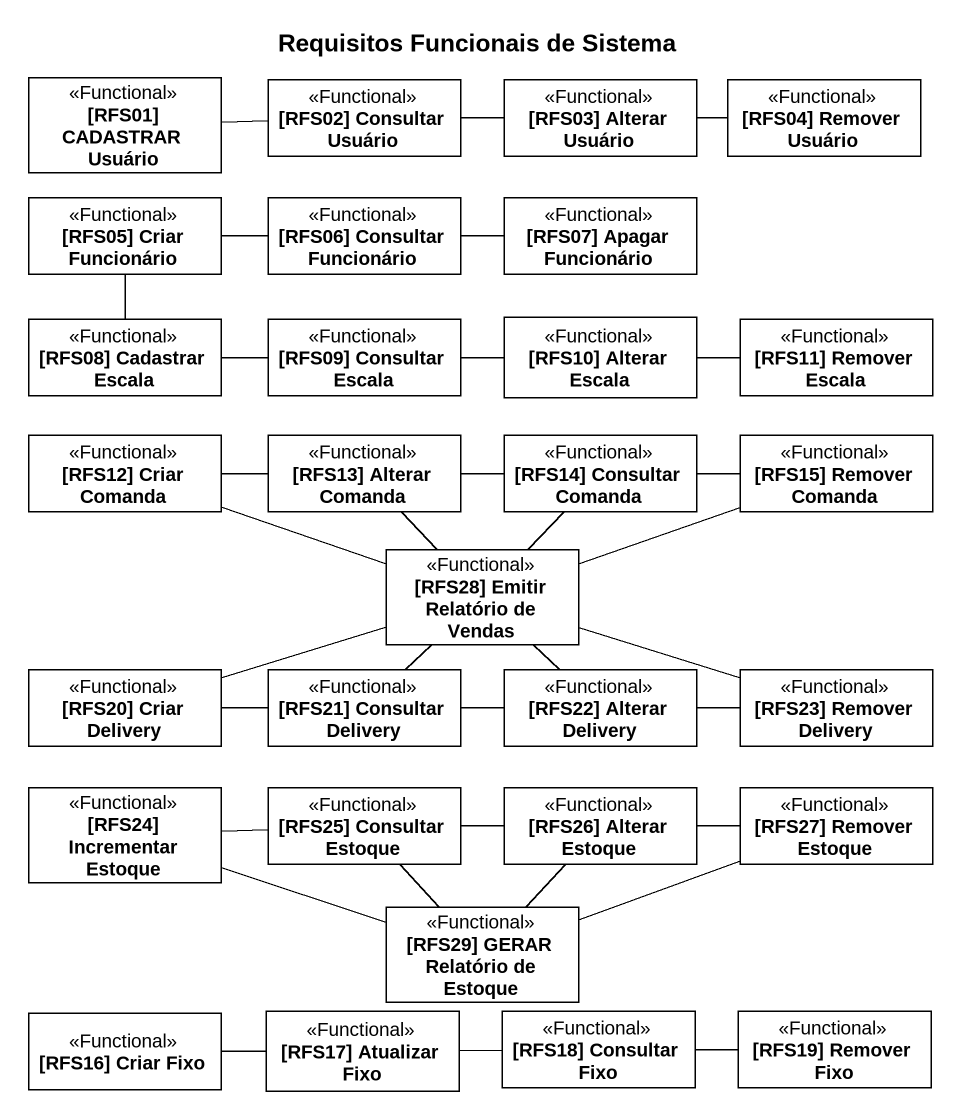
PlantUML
@startuml
title Requisitos Funcionais de Sistema
hide circle
hide empty members
class "[RFS01] CADASTRAR Usuário" as RFS01_CADASTRAR_Usuário <<Functional>>
class "[RFS02] Consultar Usuário" as RFS02_Consultar_Usuário <<Functional>>
class "[RFS03] Alterar Usuário" as RFS03_Alterar_Usuário <<Functional>>
class "[RFS04] Remover Usuário" as RFS04_Remover_Usuário <<Functional>>
class "[RFS05] Criar Funcionário" as RFS05_Criar_Funcionário <<Functional>>
class "[RFS06] Consultar Funcionário" as RFS06_Consultar_Funcionário <<Functional>>
class "[RFS07] Apagar Funcionário" as RFS07_Apagar_Funcionário <<Functional>>
class "[RFS08] Cadastrar Escala" as RFS08_Cadastrar_Escala <<Functional>>
class "[RFS09] Consultar Escala" as RFS09_Consultar_Escala <<Functional>>
class "[RFS10] Alterar Escala" as RFS10_Alterar_Escala <<Functional>>
class "[RFS11] Remover Escala" as RFS11_Remover_Escala <<Functional>>
class "[RFS12] Criar Comanda" as RFS12_Criar_Comanda <<Functional>>
class "[RFS13] Alterar Comanda" as RFS13_Alterar_Comanda <<Functional>>
class "[RFS14] Consultar Comanda" as RFS14_Consultar_Comanda <<Functional>>
class "[RFS15] Remover Comanda" as RFS15_Remover_Comanda <<Functional>>
class "[RFS28] Emitir Relatório de Vendas" as RFS28_Emitir_Relatório_de <<Functional>>
class "[RFS20] Criar Delivery" as RFS20_Criar_Delivery <<Functional>>
class "[RFS21] Consultar Delivery" as RFS21_Consultar_Delivery <<Functional>>
class "[RFS22] Alterar Delivery" as RFS22_Alterar_Delivery <<Functional>>
class "[RFS23] Remover Delivery" as RFS23_Remover_Delivery <<Functional>>
class "[RFS24] Incrementar Estoque" as RFS24_Incrementar_Estoque <<Functional>>
class "[RFS25] Consultar Estoque" as RFS25_Consultar_Estoque <<Functional>>
class "[RFS26] Alterar Estoque" as RFS26_Alterar_Estoque <<Functional>>
class "[RFS27] Remover Estoque" as RFS27_Remover_Estoque <<Functional>>
class "[RFS29] GERAR Relatório de Estoque" as RFS29_GERAR_Relatório_de <<Functional>>
class "[RFS16] Criar Fixo" as RFS16_Criar_Fixo <<Functional>>
class "[RFS17] Atualizar Fixo" as RFS17_Atualizar_Fixo <<Functional>>
class "[RFS18] Consultar Fixo" as RFS18_Consultar_Fixo <<Functional>>
class "[RFS19] Remover Fixo" as RFS19_Remover_Fixo <<Functional>>
RFS01_CADASTRAR_Usuário -right- RFS02_Consultar_Usuário
RFS02_Consultar_Usuário -right- RFS03_Alterar_Usuário
RFS03_Alterar_Usuário -right- RFS04_Remover_Usuário
RFS05_Criar_Funcionário -right- RFS06_Consultar_Funcionário
RFS05_Criar_Funcionário -- RFS08_Cadastrar_Escala
RFS06_Consultar_Funcionário -right- RFS07_Apagar_Funcionário
RFS08_Cadastrar_Escala -right- RFS09_Consultar_Escala
RFS09_Consultar_Escala -right- RFS10_Alterar_Escala
RFS10_Alterar_Escala -right- RFS11_Remover_Escala
RFS12_Criar_Comanda -right- RFS13_Alterar_Comanda
RFS13_Alterar_Comanda -right- RFS14_Consultar_Comanda
RFS14_Consultar_Comanda -right- RFS15_Remover_Comanda
RFS28_Emitir_Relatório_de -left- RFS12_Criar_Comanda
RFS28_Emitir_Relatório_de -up- RFS13_Alterar_Comanda
RFS28_Emitir_Relatório_de -up- RFS14_Consultar_Comanda
RFS28_Emitir_Relatório_de -right- RFS15_Remover_Comanda
RFS28_Emitir_Relatório_de -left- RFS20_Criar_Delivery
RFS28_Emitir_Relatório_de -- RFS21_Consultar_Delivery
RFS28_Emitir_Relatório_de -- RFS22_Alterar_Delivery
RFS28_Emitir_Relatório_de -right- RFS23_Remover_Delivery
RFS20_Criar_Delivery -right- RFS21_Consultar_Delivery
RFS21_Consultar_Delivery -right- RFS22_Alterar_Delivery
RFS22_Alterar_Delivery -right- RFS23_Remover_Delivery
RFS24_Incrementar_Estoque -right- RFS25_Consultar_Estoque
RFS25_Consultar_Estoque -right- RFS26_Alterar_Estoque
RFS26_Alterar_Estoque -right- RFS27_Remover_Estoque
RFS29_GERAR_Relatório_de -left- RFS24_Incrementar_Estoque
RFS29_GERAR_Relatório_de -up- RFS25_Consultar_Estoque
RFS29_GERAR_Relatório_de -up- RFS26_Alterar_Estoque
RFS29_GERAR_Relatório_de -right- RFS27_Remover_Estoque
RFS16_Criar_Fixo -right- RFS17_Atualizar_Fixo
RFS17_Atualizar_Fixo -right- RFS18_Consultar_Fixo
RFS18_Consultar_Fixo -right- RFS19_Remover_Fixo
@enduml
